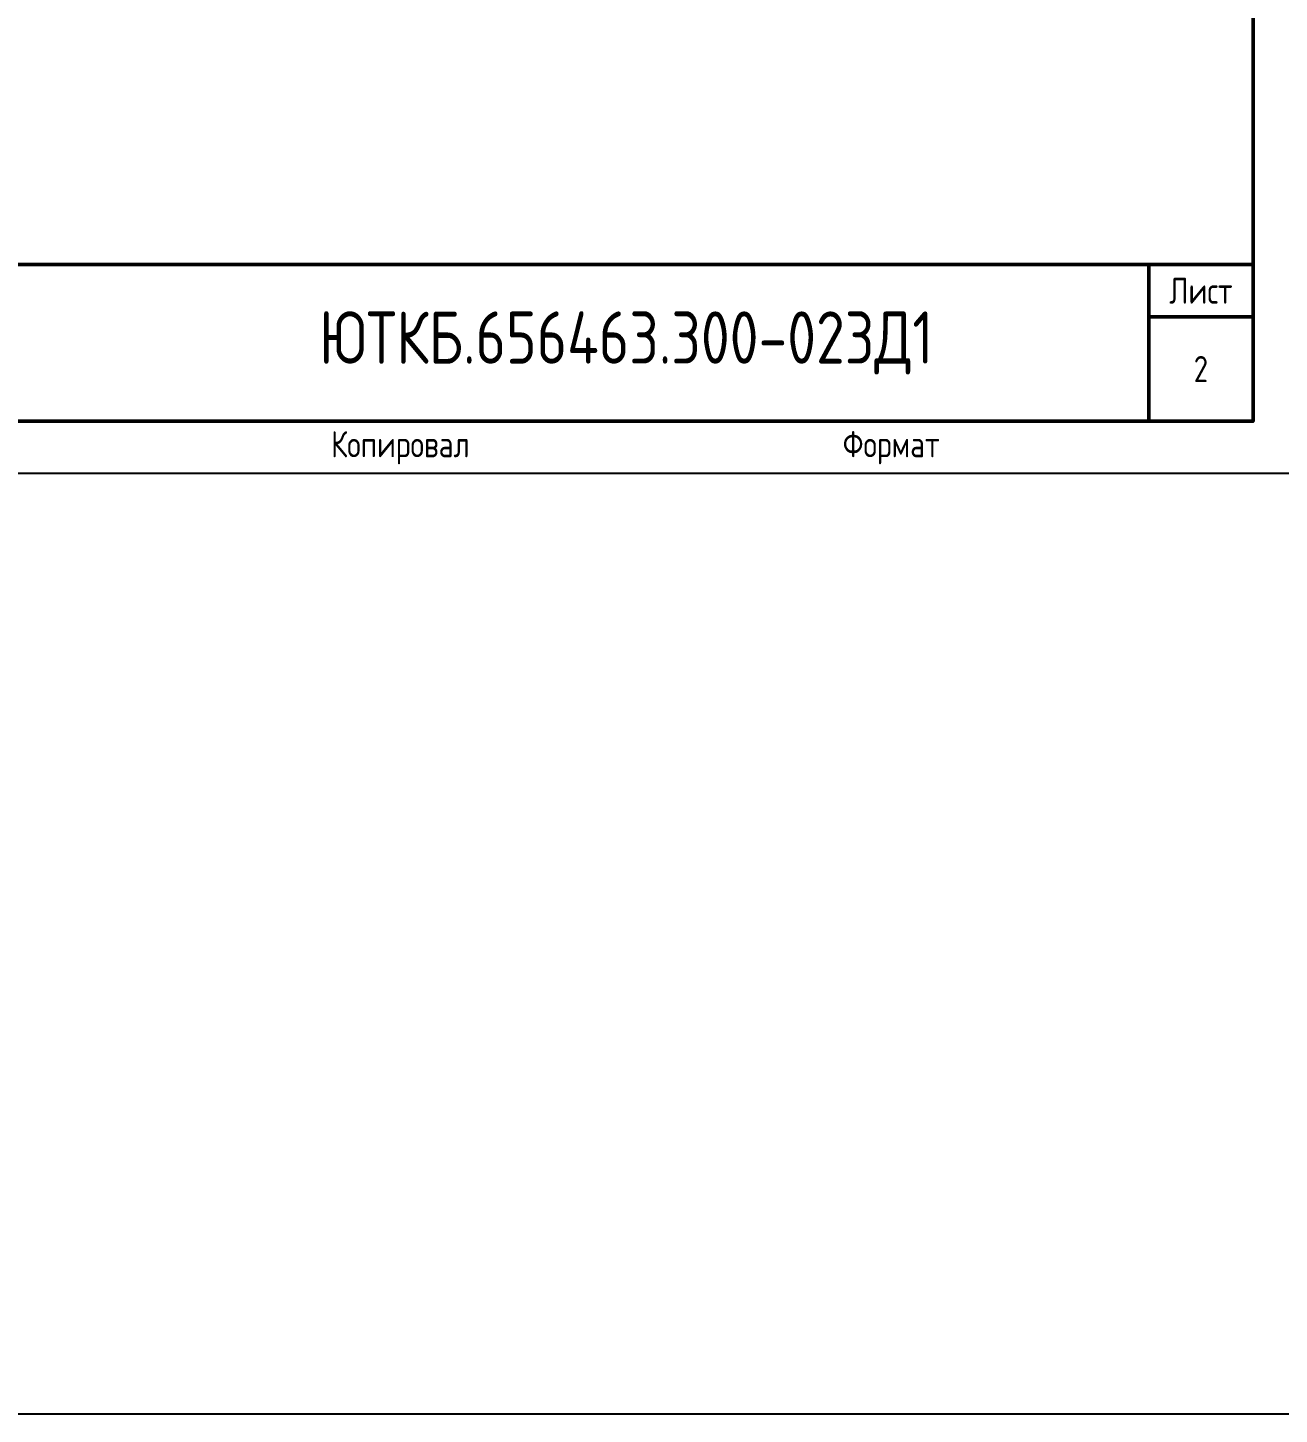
# Model space of a CAD drawing. Header units: millimetres. Extents: x -1117 to 6417, y -90 to 586.
# Drawn here: x -752.3 to -632.5, y -90 to 42.7 of the extents above; entities that cross this region are included whole.
import ezdxf

# ---------------------------------------------------------------- set-up
doc = ezdxf.new("R2010")
doc.units = ezdxf.units.MM
doc.styles.add('Gost_type_A', font='GOST_A.TTF')

# ---------------------------------------------------------------- blocks, each defined once
blk = doc.blocks.new('Формат_А4')
blk.add_lwpolyline([(0, 297), (0, 0), (-210, 0), (-210, 297)], close=True)
at = {"lineweight": 50}
blk.add_lwpolyline([(-190, 292), (-5, 292), (-5, 5), (-190, 5)], close=True, dxfattribs=at)
blk = doc.blocks.new('Штамп малый нижний')
at = {"lineweight": 50}
for points in [[(-185, 15), (-178, 15), (-178, 5), (-185, 5)], [(-178, 15), (-168, 15), (-168, 5), (-178, 5)], [(-168, 15), (-145, 15), (-145, 5), (-168, 5)], [(-145, 15), (-130, 15), (-130, 5), (-145, 5)], [(-130, 15), (-120, 15), (-120, 5), (-130, 5)], [(-120, 15), (-10, 15), (-10, 0), (-120, 0)], [(-10, 15), (0, 15), (0, 10), (-10, 10)], [(-10, 10), (0, 10), (0, 0), (-10, 0)], [(-185, 5), (-178, 5), (-178, 0), (-185, 0)], [(-178, 5), (-168, 5), (-168, 0), (-178, 0)], [(-168, 5), (-145, 5), (-145, 0), (-168, 0)], [(-145, 5), (-130, 5), (-130, 0), (-145, 0)], [(-130, 5), (-120, 5), (-120, 0), (-130, 0)]]:
    blk.add_lwpolyline(points, close=True, dxfattribs=at)
for points in [[(-185, 15), (-178, 15), (-178, 10), (-185, 10)], [(-178, 15), (-168, 15), (-168, 10), (-178, 10)], [(-168, 15), (-145, 15), (-145, 10), (-168, 10)], [(-145, 15), (-130, 15), (-130, 10), (-145, 10)], [(-130, 15), (-120, 15), (-120, 10), (-130, 10)], [(-185, 10), (-178, 10), (-178, 5), (-185, 5)], [(-178, 10), (-168, 10), (-168, 5), (-178, 5)], [(-168, 10), (-145, 10), (-145, 5), (-168, 5)], [(-145, 10), (-130, 10), (-130, 5), (-145, 5)], [(-130, 10), (-120, 10), (-120, 5), (-130, 5)]]:
    blk.add_lwpolyline(points, close=True)
at = {"char_height": 2.5, "style": 'Gost_type_A'}
for s, insert, width, attachment_point in [('Лист', (-5, 12.5), 10, 5), ('№ докум.', (-156.5, 2.5), 23, 5), ('Дата', (-125, 2.5), 10, 5), ('Изм.', (-181.5, 2.5), 7, 5), ('Лист', (-173, 2.5), 10, 5), ('Подп.', (-137.5, 2.5), 15, 5), ('Копировал', (-75, -2.53), 13.1202, 6), ('Формат', (-30, -2.53), 13.1202, 6)]:
    blk.add_mtext(s, dxfattribs=dict(at, insert=insert, width=width, attachment_point=attachment_point))

msp = doc.modelspace()

# ---------------------------------------------------------------- linework, layer by layer
msp.add_lwpolyline([(-1117.42, 586), (6417.25, 586), (6417.25, -90), (-1117.42, -90)], close=True)

# ---------------------------------------------------------------- block references
at = {"color": 1}
for name, p in [('Формат_А4', (-630, 0)), ('Штамп малый нижний', (-635, 5))]:
    msp.add_blockref(name, p, dxfattribs=at)

# ---------------------------------------------------------------- texts
at = {"attachment_point": 5, "style": 'Gost_type_A'}
for s, insert, char_height, width in [('ЮТКБ.656463.300-023Д1', (-695, 12.5), 5, 120), ('2', (-640, 10), 2.5, 10)]:
    msp.add_mtext(s, dxfattribs=dict(at, insert=insert, char_height=char_height, width=width))

doc.saveas('drawing.dxf')
